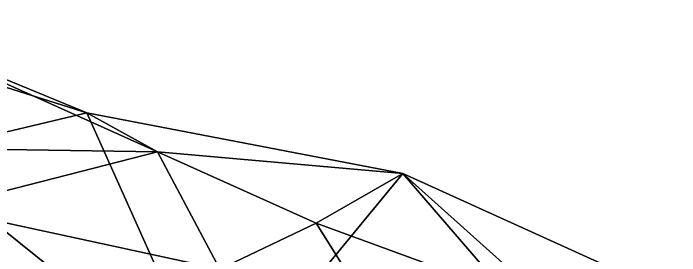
# Model space of a CAD drawing. Extents: x -1.56 to 1.56, y -5.64 to 3.99.
# Drawn here: x 0.5122 to 0.9275, y 3.1619 to 3.3126 of the extents above; entities that cross this region are included whole.
import ezdxf

# ---------------------------------------------------------------- set-up
doc = ezdxf.new("R2010")
doc.units = 0
doc.layers.add('MAMMOTH$LWO', color=1, linetype='CONTINUOUS')

msp = doc.modelspace()

# ---------------------------------------------------------------- linework, layer by layer
at = {"layer": 'MAMMOTH$LWO'}
for points in [[(0.55804, 3.25065, 3.32331), (0.44783, 3.22459, 3.05083), (0.36159, 3.31261, 3.28443)], [(0.36159, 3.31261, 3.28443), (0.43796, 3.29999, 3.5799), (0.55804, 3.25065, 3.32331)], [(0.60205, 3.22653, 3.86758), (0.43796, 3.29999, 3.5799), (0.39828, 3.22962, 3.94927)], [(0.55804, 3.25065, 3.32331), (0.43796, 3.29999, 3.5799), (0.60205, 3.22653, 3.86758)], [(0.44783, 3.22459, 3.05083), (0.55804, 3.25065, 3.32331), (0.63842, 3.07167, 2.98881)], [(0.55804, 3.25065, 3.32331), (0.75506, 3.21307, 3.55454), (0.63842, 3.07167, 2.98881)], [(0.75506, 3.21307, 3.55454), (0.55804, 3.25065, 3.32331), (0.60205, 3.22653, 3.86758)], [(0.39828, 3.22962, 3.94927), (0.46491, 3.19149, 4.05933), (0.60205, 3.22653, 3.86758)], [(0.63842, 3.07167, 2.98881), (0.46416, 3.00674, 2.75911), (0.44783, 3.22459, 3.05083)], [(0.60205, 3.22653, 3.86758), (0.46491, 3.19149, 4.05933), (0.6409, 3.15356, 4.03468)], [(0.60205, 3.22653, 3.86758), (0.70104, 3.18211, 3.95484), (0.75506, 3.21307, 3.55454)], [(0.60205, 3.22653, 3.86758), (0.6409, 3.15356, 4.03468), (0.70104, 3.18211, 3.95484)], [(0.84104, 3.136, 3.24747), (0.63842, 3.07167, 2.98881), (0.75506, 3.21307, 3.55454)], [(0.70104, 3.18211, 3.95484), (0.81886, 3.13887, 4.01638), (0.75506, 3.21307, 3.55454)], [(0.75506, 3.21307, 3.55454), (0.9275, 3.13487, 3.71249), (0.84104, 3.136, 3.24747)], [(0.9275, 3.13487, 3.71249), (0.75506, 3.21307, 3.55454), (0.81886, 3.13887, 4.01638)], [(0.46491, 3.19149, 4.05933), (0.50046, 3.14741, 4.16554), (0.6409, 3.15356, 4.03468)], [(0.6409, 3.15356, 4.03468), (0.74616, 3.11008, 4.11433), (0.70104, 3.18211, 3.95484)], [(0.70104, 3.18211, 3.95484), (0.74616, 3.11008, 4.11433), (0.81886, 3.13887, 4.01638)]]:
    msp.add_3dface(points, dxfattribs=at)

doc.saveas('drawing.dxf')
